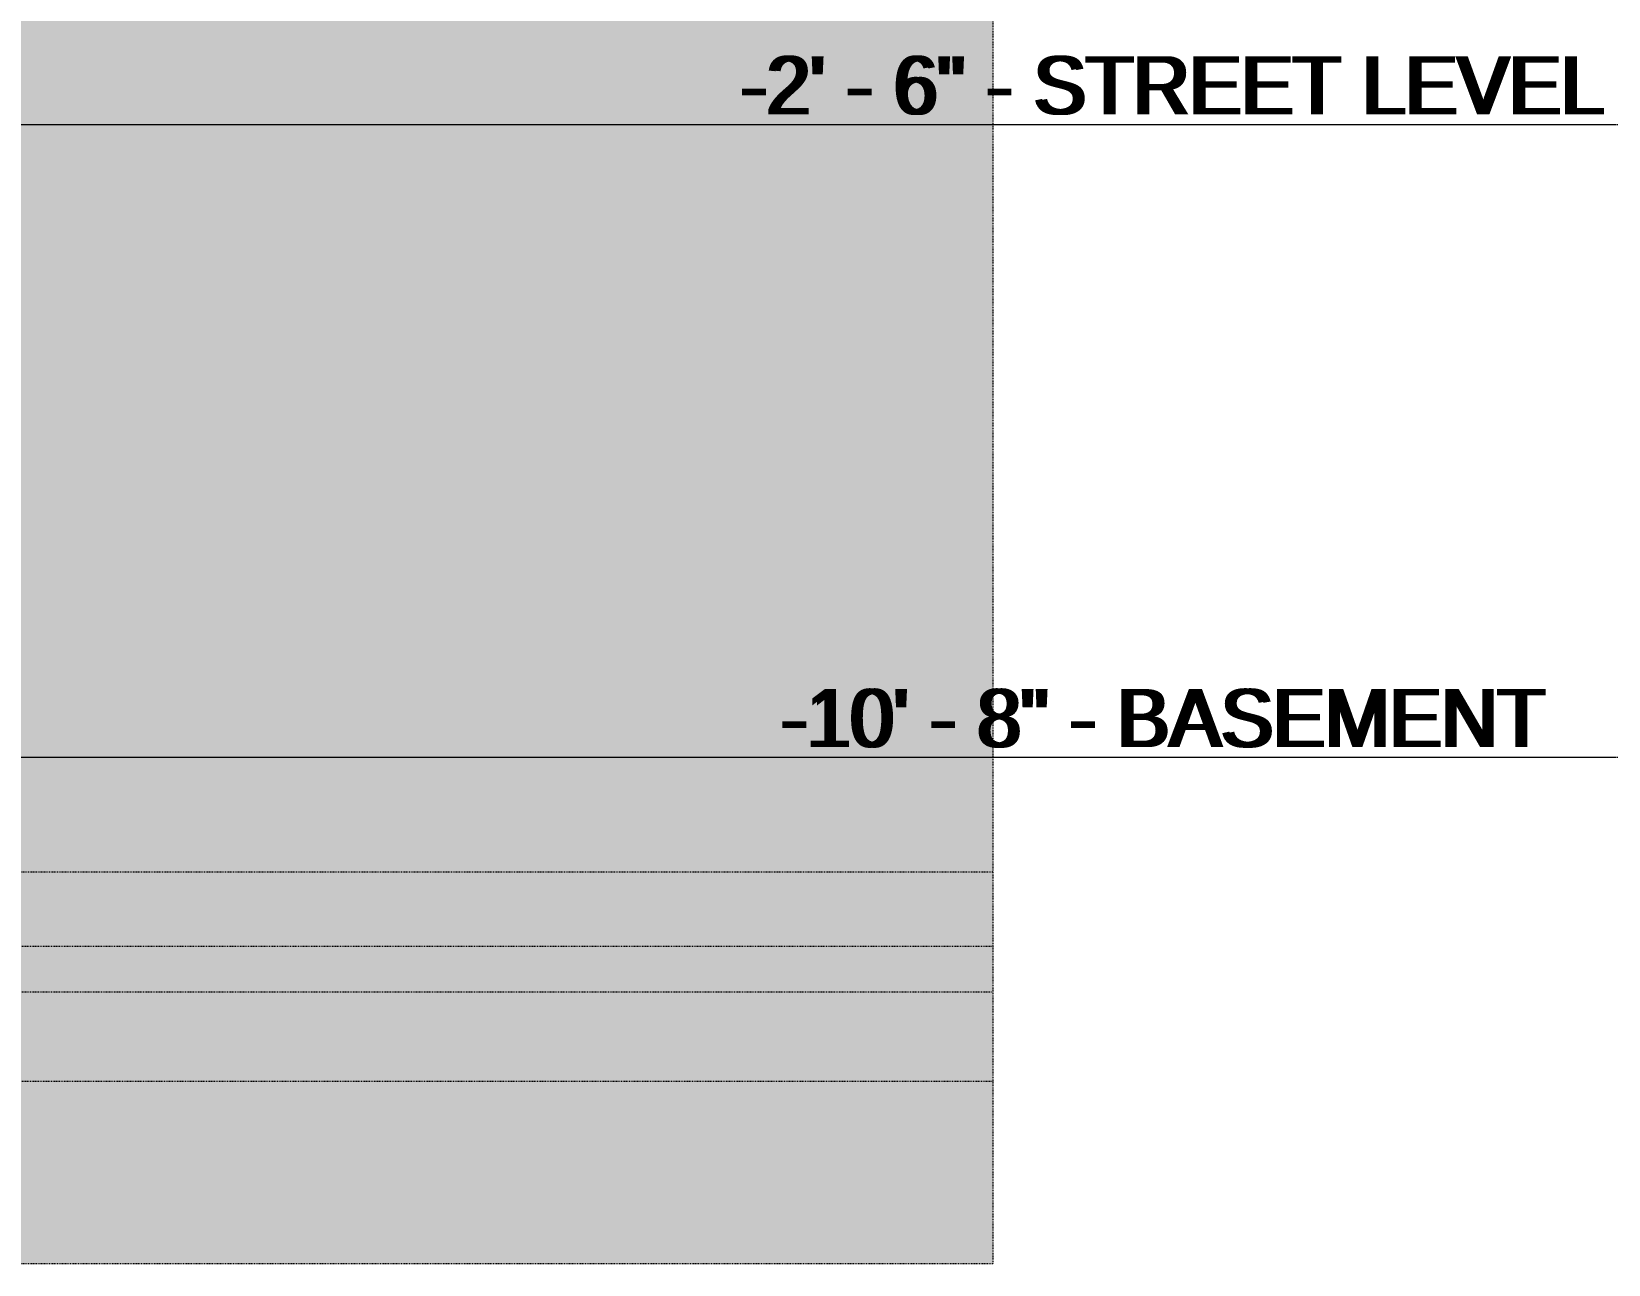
# Model space of a CAD drawing. Header units: inches. Extents: x -4179 to 1631, y -360 to 585.
# Drawn here: x -2059.8 to -1815.6, y -206.6 to -15.6 of the extents above; entities that cross this region are included whole.
import ezdxf

# ---------------------------------------------------------------- set-up
doc = ezdxf.new("R2010")
doc.units = ezdxf.units.IN
doc.header["$MEASUREMENT"] = 0
doc.linetypes.add('Aligning Line 1_8_', pattern=[0.25, 0.125, -0.125])
doc.linetypes.add('Grid Line 1_2_', pattern=[0.875, 0.5, -0.125, 0.125, -0.125])
for name, color, linetype, lineweight in [('0-1', 7, 'Continuous', 5), ('A-FLOR-LEVL', 51, 'Continuous', 9), ('A-FLOR-LEVL-1', 51, 'Grid Line 1_2_', 9), ('C-TOPO', 7, 'Continuous', 9), ('G-ANNO-SYMB', 111, 'Aligning Line 1_8_', 9), ('G-ANNO-SYMB-1', 254, 'Aligning Line 1_8_', 9), ('G-ANNO-SYMB-2', 147, 'Aligning Line 1_8_', 9)]:
    doc.layers.add(name, color=color, linetype=linetype, lineweight=lineweight)
doc.styles.add('Century Gothic', font='ufonts.com_century-gothic.ttf', dxfattribs={"height": 9})

# ---------------------------------------------------------------- blocks, each defined once
blk = doc.blocks.new('CTR - 2nd Phase_rvt-1-BUILDING ELEVATION - WEST')
at = {"layer": 'A-FLOR-LEVL-1'}
for p, q in [((-4168.71, -30), (-1814.21, -30)), ((-4168.71, -128), (-1814.21, -128))]:
    blk.add_line(p, q, dxfattribs=at)
at = {"layer": 'G-ANNO-SYMB-1'}
blk.add_line((-1910.9, -164.42), (-4072, -164.42), dxfattribs=at)
at = {"layer": 'A-FLOR-LEVL', "char_height": 9, "attachment_point": 1, "style": 'Century Gothic'}
for s, insert, width in [('-2\' - 6" - STREET LEVEL', (-1949.56, -19.45), 150.288), ('-10\' - 8" - BASEMENT', (-1943.33, -117.45), 142.713)]:
    blk.add_mtext(s, dxfattribs=dict(at, insert=insert, width=width))
blk = doc.blocks.new('CTR  - Topography_rvt-1-BUILDING ELEVATION - WEST')
at = {"layer": 'C-TOPO'}
h = blk.add_hatch(dxfattribs=at)
h.set_pattern_fill('FP_6', color=256, style=0, pattern_type=2)
h.set_pattern_definition([(0, (-2936.56, 0), (24, 24), [24, -24]), (0, (-2936.56, 9), (24, 24), [24, -24]), (0, (-2936.56, 18), (24, 24), [24, -24]), (90, (-2933.56, 21), (-24, 24), [24, -24]), (90, (-2924.56, 21), (-24, 24), [24, -24]), (90, (-2915.56, 21), (-24, 24), [24, -24])])
h.paths.add_polyline_path([(-2594.4, -206.57), (-1910.9, -206.57), (-1910.9, -1.03), (-1969.99, -1.08), (-2012.2, -0.84), (-2067.07, -0.88), (-2096.62, -1.49), (-2586.24, -2.92), (-2642.24, -2.96), (-2653.78, -3), (-3639.93, -3), (-3847.12, -22.5), (-3898.72, -18.12), (-3985.01, -4.1), (-3985.01, -206.57), (-2605.28, -206.57)], flags=0)
blk = doc.blocks.new('CTR - 1st Phase - Common Walls_rvt-1-BUILDING ELEVATION - WEST')
at = {"layer": 'A-FLOR-LEVL-1'}
for p, q in [((-4168.71, -30), (-1814.21, -30)), ((-4168.71, -128), (-1814.21, -128))]:
    blk.add_line(p, q, dxfattribs=at)
at = {"layer": 'G-ANNO-SYMB-2'}
for p, q in [((-1910.96, 526.95), (-1910.96, -145.84)), ((-1910.96, -145.84), (-4071.96, -145.84)), ((-1910.9, -164.42), (-4072, -164.42))]:
    blk.add_line(p, q, dxfattribs=at)
at = {"layer": 'A-FLOR-LEVL', "char_height": 9, "attachment_point": 1, "style": 'Century Gothic'}
for s, insert, width in [('-2\' - 6" - STREET LEVEL', (-1949.56, -19.45), 150.288), ('-10\' - 8" - BASEMENT', (-1943.33, -117.45), 142.713)]:
    blk.add_mtext(s, dxfattribs=dict(at, insert=insert, width=width))
blk = doc.blocks.new('CTR - 1st Phase -Stairs _ Elevators_rvt-1-BUILDING ELEVATION - WEST')
at = {"layer": 'A-FLOR-LEVL-1'}
for p, q in [((-4168.71, -30), (-1814.21, -30)), ((-4168.71, -128), (-1814.21, -128))]:
    blk.add_line(p, q, dxfattribs=at)
at = {"layer": 'G-ANNO-SYMB-2'}
for p, q in [((-1910.96, 526.95), (-1910.96, -206.49)), ((-1910.96, -206.49), (-4071.96, -206.49))]:
    blk.add_line(p, q, dxfattribs=at)
at = {"layer": 'A-FLOR-LEVL', "char_height": 9, "attachment_point": 1, "style": 'Century Gothic'}
for s, insert, width in [('-2\' - 6" - STREET LEVEL', (-1949.56, -19.45), 150.288), ('-10\' - 8" - BASEMENT', (-1943.33, -117.45), 142.713)]:
    blk.add_mtext(s, dxfattribs=dict(at, insert=insert, width=width))

msp = doc.modelspace()

# ---------------------------------------------------------------- linework, layer by layer
at = {"layer": 'A-FLOR-LEVL-1'}
for p, q in [((-4167.9645, -30), (-1814.9564, -30)), ((-4167.9645, -128), (-1814.9564, -128))]:
    msp.add_line(p, q, dxfattribs=at)
at = {"layer": 'G-ANNO-SYMB'}
for p, q in [((-1910.8965, -157.3105), (-4072.0005, -157.3105)), ((-1910.8965, -178.2392), (-4072.0005, -178.2392))]:
    msp.add_line(p, q, dxfattribs=at)

# ---------------------------------------------------------------- block references
at = {"layer": '0-1'}
for name in ['CTR - 2nd Phase_rvt-1-BUILDING ELEVATION - WEST', 'CTR - 1st Phase - Common Walls_rvt-1-BUILDING ELEVATION - WEST', 'CTR - 1st Phase -Stairs _ Elevators_rvt-1-BUILDING ELEVATION - WEST', 'CTR  - Topography_rvt-1-BUILDING ELEVATION - WEST']:
    msp.add_blockref(name, (0, 0), dxfattribs=at)

# ---------------------------------------------------------------- texts
at = {"layer": 'A-FLOR-LEVL', "char_height": 9, "attachment_point": 1, "style": 'Century Gothic'}
for s, insert, width in [('-2\' - 6" - STREET LEVEL', (-1950.3129, -19.4492), 150.288), ('-10\' - 8" - BASEMENT', (-1944.0767, -117.4492), 142.713)]:
    msp.add_mtext(s, dxfattribs=dict(at, insert=insert, width=width))

doc.saveas('drawing.dxf')
